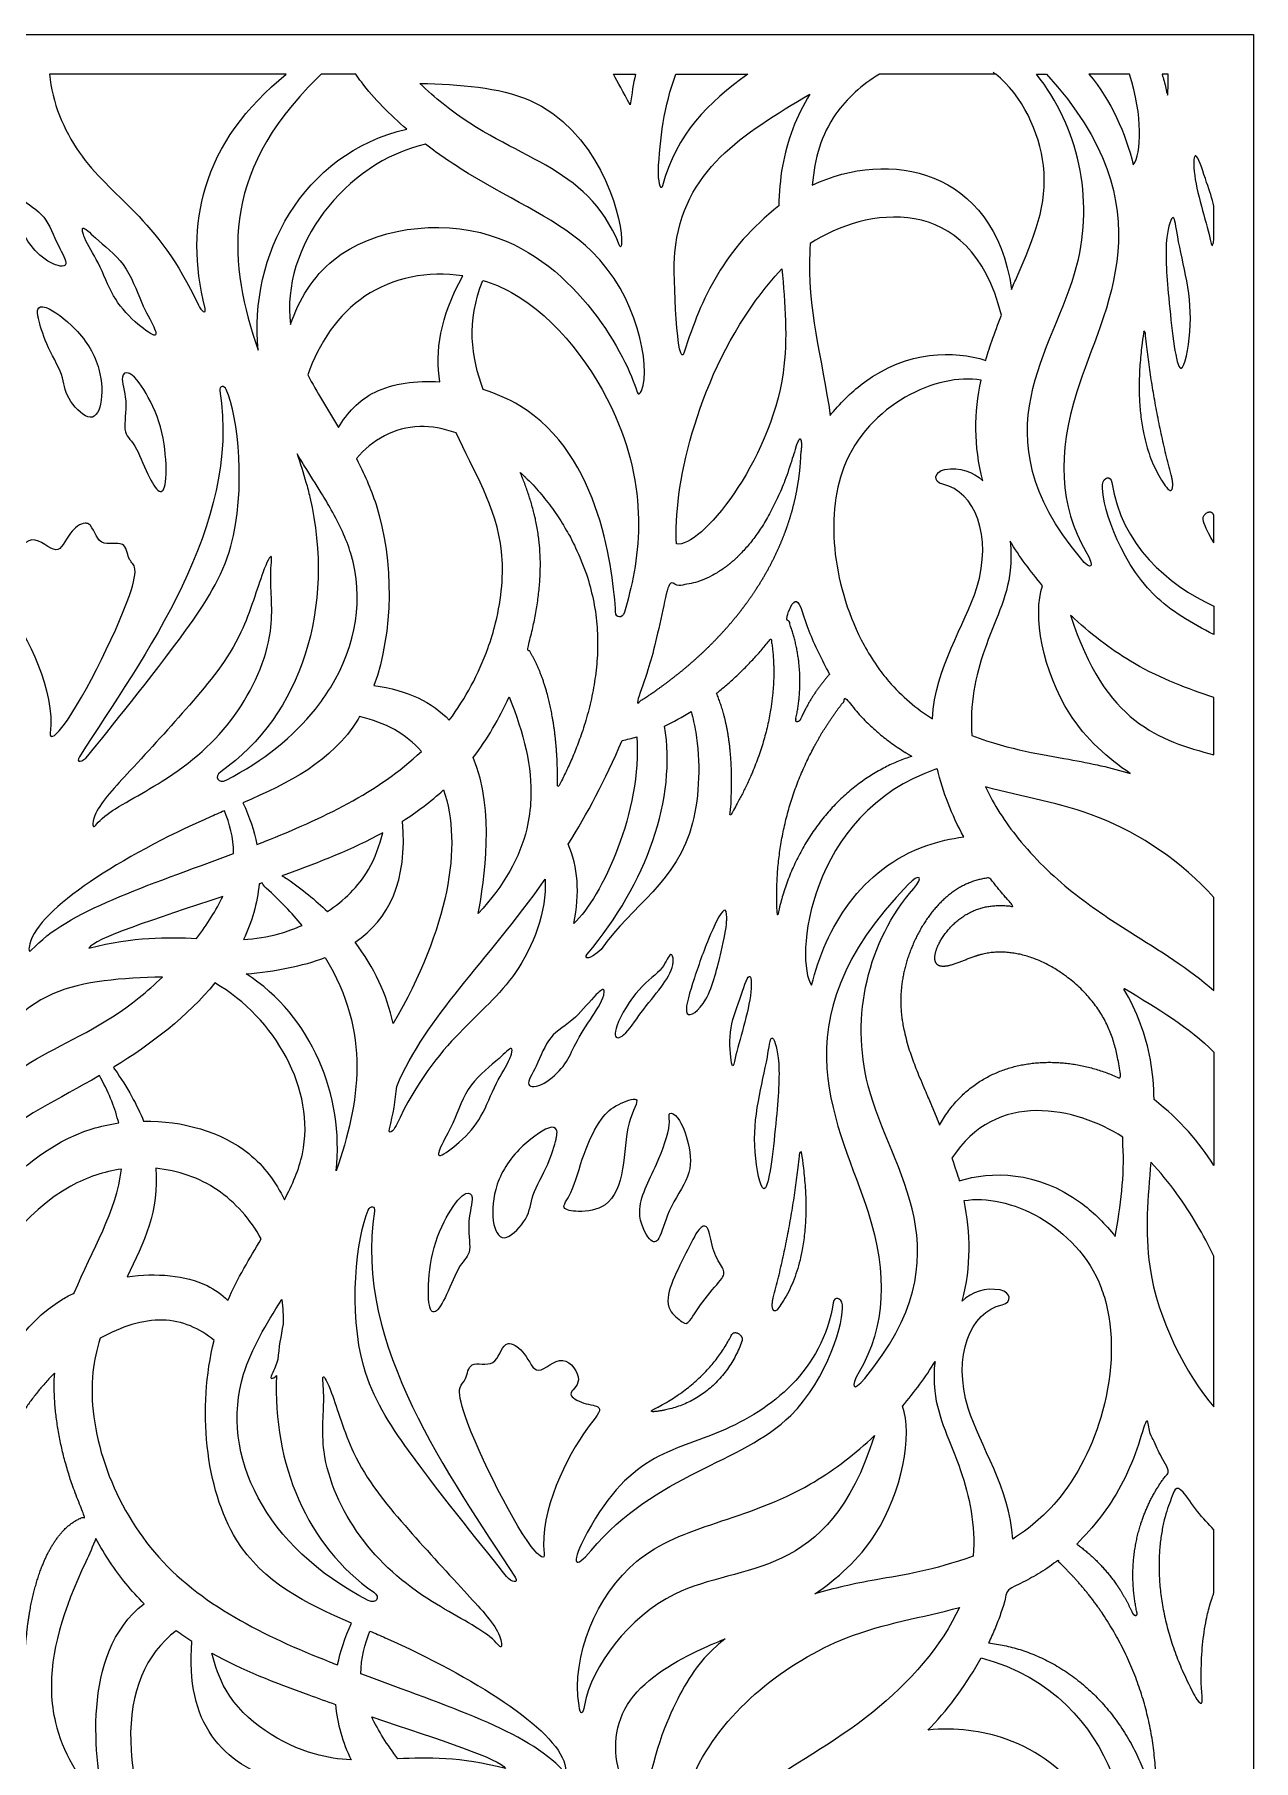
# Model space of a CAD drawing. Header units: millimetres. Extents: x 222 to 483, y -243 to 244.
# Drawn here: x 317.3 to 483.4, y 8.9 to 244.1 of the extents above; entities that cross this region are included whole.
import ezdxf

# ---------------------------------------------------------------- set-up
doc = ezdxf.new("R2010")
doc.units = ezdxf.units.MM

msp = doc.modelspace()

# ---------------------------------------------------------------- linework, layer by layer
msp.add_lwpolyline([(222.38, 244.15), (483.39, 244.15), (483.39, -243.48), (222.38, -243.48)], close=True)
for points, degree, knots in [([(337.75, 238.74), (342.37, 238.74), (346.99, 238.74), (351.61, 238.74), (345.99, 234.19), (342.32, 229.05), (340.59, 223.31), (339.07, 218.27), (339.05, 212.77), (340.53, 206.82), (340.74, 205.94), (340.01, 206.46), (339.62, 207.28), (333.98, 219.36), (324.76, 223.03), (319.67, 234.93), (319.36, 238.74), (323.36, 238.74), (327.35, 238.74), (331.35, 238.74), (333.48, 238.74), (335.62, 238.74), (337.75, 238.74)], 3, [252.323591, 252.323591, 252.323591, 252.323591, 265.075445, 265.075445, 265.075445, 265.566131, 265.566131, 265.566131, 265.99678, 265.99678, 265.99678, 266.99678, 266.99678, 266.99678, 267.504286, 267.744564, 267.744564, 267.744564, 278.779273, 278.779273, 278.779273, 284.670367, 284.670367, 284.670367, 284.670367]), ([(347.78, 201.12), (343.78, 212.77), (342.29, 224.86), (355.8, 238.2), (355.99, 238.38), (356.17, 238.56), (356.36, 238.74), (357.93, 238.74), (359.49, 238.74), (361.06, 238.74), (361.31, 238.38), (361.57, 238.03), (361.83, 237.69), (363.6, 235.37), (365.72, 233.22), (368.02, 231.25), (353.73, 227.98), (346.46, 213.9), (347.78, 201.12)], 3, [27.644911, 27.644911, 27.644911, 27.644911, 27.987722, 27.987722, 27.987722, 27.992335, 27.992335, 27.992335, 32.320977, 32.320977, 32.320977, 32.333665, 32.333665, 32.333665, 32.418309, 32.418309, 32.418309, 32.755157, 32.755157, 32.755157, 32.755157]), ([(399.17, 238.74), (398.17, 238.74), (397.17, 238.74), (396.17, 238.74), (396.75, 237.59), (397.51, 236.39), (398.46, 234.56), (398.68, 236.08), (398.91, 237.46), (399.17, 238.74)], 3, [306.079993, 306.079993, 306.079993, 306.079993, 308.837472, 308.837472, 308.837472, 309.2439, 309.2439, 309.2439, 309.433984, 309.433984, 309.433984, 309.433984]), ([(414.5, 238.74), (411.23, 238.74), (407.96, 238.74), (404.68, 238.74), (403.08, 234.44), (402.51, 229.87), (402.3, 225.53), (402.25, 224.55), (402.62, 222.58), (402.87, 223.52), (404.7, 230.57), (409.16, 234.95), (414.5, 238.74)], 3, [313.911315, 313.911315, 313.911315, 313.911315, 322.944544, 322.944544, 322.944544, 323.019538, 323.019538, 323.019538, 324.019538, 324.019538, 324.019538, 324.167742, 324.167742, 324.167742, 324.167742]), ([(433.51, 238.74), (438.43, 238.74), (443.35, 238.74), (448.27, 238.74), (451.86, 235.88), (457.04, 224.87), (453.46, 216.43), (451.17, 211.15), (450.93, 210.59), (450.68, 210), (450.43, 209.4), (448.04, 226.01), (433.63, 228.54), (423.26, 223.62), (423.63, 227.34), (425.07, 232.71), (430.05, 237.34), (432.44, 238.74), (432.8, 238.74), (433.15, 238.74), (433.51, 238.74)], 3, [340.435872, 340.435872, 340.435872, 340.435872, 354.015265, 354.015265, 354.015265, 354.058263, 354.108559, 354.108559, 354.108559, 354.396228, 354.396228, 354.396228, 354.873873, 354.873873, 354.873873, 354.933469, 354.976681, 354.976681, 354.976681, 355.959016, 355.959016, 355.959016, 355.959016]), ([(455.18, 238.74), (454.73, 238.74), (454.28, 238.74), (453.82, 238.74), (459.55, 231.62), (464.46, 209.1), (445.58, 189.99), (459.8, 172.81), (461.38, 170.9), (461.81, 171.55), (460.56, 173.69), (456.94, 179.85), (456.29, 196.88), (471.97, 220.46), (455.18, 238.74)], 3, [359.129396, 359.129396, 359.129396, 359.129396, 360.379307, 360.379307, 360.379307, 360.806431, 361.36224, 361.36224, 361.36224, 362.36224, 362.36224, 362.36224, 362.779802, 363.347969, 363.347969, 363.347969, 363.347969]), ([(466.5, 238.74), (468.34, 233.05), (468.12, 227.91), (467.02, 226.38), (465.96, 230.7), (464.03, 235.12), (460.98, 238.74), (462.82, 238.74), (464.66, 238.74), (466.5, 238.74)], 3, [50.564993, 50.564993, 50.564993, 50.564993, 51, 51, 51, 51.221522, 51.221522, 51.221522, 56.297006, 56.297006, 56.297006, 56.297006]), ([(369.81, 237.48), (370.84, 236.48), (381.69, 226.84), (392.49, 226.66), (396.97, 215.5), (397.25, 214.8), (397.3, 215.55), (397.28, 216.31), (397.18, 220.02), (392.46, 236.24), (375.24, 237.34), (369.81, 237.48)], 3, [15.520902, 15.520902, 15.520902, 15.520902, 15.567747, 16, 16, 16, 17, 17, 17, 17.323358, 17.469186, 17.469186, 17.469186, 17.469186]), ([(422.94, 236.04), (413.87, 230.56), (405.62, 225.76), (404.54, 214.42), (404.25, 211.35), (404.91, 197.94), (405.84, 200.87), (408.17, 208.26), (411.22, 214.91), (418.72, 220.79), (418.75, 222.61), (419.16, 227.91), (421.13, 233.04), (422.94, 236.04)], 3, [84.081916, 84.081916, 84.081916, 84.081916, 84.312119, 84.312119, 84.312119, 85.312119, 85.312119, 85.312119, 85.713182, 85.713182, 85.713182, 85.746239, 85.81021, 85.81021, 85.81021, 85.81021]), ([(370.57, 229.19), (372.46, 227.75), (380.71, 222.19), (398.17, 214.96), (401.29, 199.09), (400.02, 195.59), (399.88, 195.21), (399.52, 194.99), (399.41, 195.39), (398.06, 200.13), (387.12, 220.92), (358.87, 217.18), (353.35, 208.02), (352.19, 204.63), (350.78, 215.14), (359.61, 226.74), (370.57, 229.19)], 3, [14, 14, 14, 14, 14.066363, 14.27807, 14.588265, 14.588265, 14.588265, 15.588265, 15.588265, 15.588265, 15.965859, 16.19194, 16.309031, 16.309031, 16.309031, 16.535516, 16.535516, 16.535516, 16.535516]), ([(311.3, 225.65), (311.27, 225.51), (311.38, 224.32), (313.39, 221.5), (315.71, 217.62), (316.3, 215.71), (319.48, 212.62), (322.34, 212.33), (320.3, 215.52), (318.88, 219.76), (315.56, 221.3), (312.47, 225.13), (311.36, 226.04), (311.3, 225.65)], 3, [0.2828626, 0.2828626, 0.2828626, 0.2828626, 0.2916965, 0.3289893, 0.3732736, 0.4206187, 0.4595574, 0.4987291, 0.537462, 0.5854462, 0.635, 0.673098, 0.6985782, 0.6985782, 0.6985782, 0.6985782]), ([(477.98, 216.13), (477.95, 215.88), (477.8, 215.1), (477.65, 215.57), (477.19, 217.67), (476.04, 221.38), (475.04, 226.23), (475.48, 228.75), (476.99, 223.93), (477.78, 221.84), (477.98, 220.75), (477.98, 219.21), (477.98, 217.67), (477.98, 216.13)], 3, [0.624721, 0.624721, 0.624721, 0.624721, 0.635401, 0.666667, 0.680221, 0.729145, 0.778751, 0.82409, 0.869553, 0.908356, 0.908356, 0.908356, 5.530285, 5.530285, 5.530285, 5.530285]), ([(425.73, 192.24), (424.64, 199.75), (422.51, 207.12), (422.94, 214.57), (422.95, 214.94), (422.97, 215.3), (422.98, 215.67), (430.48, 220.52), (444.77, 223.05), (449.05, 205.91), (448.09, 203.4), (447.26, 201.05), (446.91, 199.74), (442.65, 201.1), (434.58, 201.11), (427.3, 194.17), (425.91, 192.48), (425.85, 192.4), (425.79, 192.32), (425.73, 192.24)], 3, [94.17138, 94.17138, 94.17138, 94.17138, 94.460664, 94.460664, 94.460664, 94.582676, 94.582676, 94.582676, 95.383256, 95.383256, 95.383256, 96.554459, 96.554459, 96.554459, 96.692252, 96.728721, 96.728721, 96.728721, 96.741681, 96.741681, 96.741681, 96.741681]), ([(473.55, 198.66), (473.48, 198.64), (472.8, 198.96), (471.73, 208.64), (471.21, 216.42), (472.57, 220.39), (472.98, 216.44), (474.53, 210.18), (475.1, 204.13), (474.05, 198.78), (473.55, 198.66)], 3, [0.3333333, 0.3333333, 0.3333333, 0.3333333, 0.3402274, 0.3974017, 0.4481187, 0.4861176, 0.5210702, 0.5669825, 0.6187188, 0.6666667, 0.6666667, 0.6666667, 0.6666667]), ([(323.91, 217.02), (323.96, 216.83), (324.37, 215.72), (326.32, 212.73), (327.78, 208.46), (330.52, 205.25), (334.14, 202.52), (333.74, 204.21), (331.57, 207.86), (330.08, 212.85), (325.61, 216.29), (323.78, 218.22), (323.79, 217.45), (323.91, 217.02)], 3, [0.2651408, 0.2651408, 0.2651408, 0.2651408, 0.2746791, 0.315218, 0.3666441, 0.4148802, 0.4515302, 0.4858042, 0.5264738, 0.5804883, 0.6278918, 0.6625516, 0.6845601, 0.6845601, 0.6845601, 0.6845601]), ([(375.66, 211.25), (372.5, 205.56), (371.89, 200.94), (372.53, 196.83), (369.27, 197.04), (363.16, 196.17), (359.86, 192.56), (358.74, 190.59), (357.24, 193.07), (355.74, 195.42), (354.55, 197.75), (355.98, 202.04), (361.41, 210.05), (370.91, 212), (375.66, 211.25)], 3, [21.0219348, 21.0219348, 21.0219348, 21.0219348, 21.1271921, 21.1271921, 21.1271921, 21.2338071, 21.3344674, 21.3344674, 21.3344674, 21.3861821, 21.3861821, 21.3861821, 21.5191714, 21.6557866, 21.6557866, 21.6557866, 21.6557866]), ([(419.14, 212.23), (417.88, 210.89), (407.74, 198.46), (404.32, 182.15), (404.76, 174.72), (408.03, 174.13), (421.13, 190.21), (419.54, 207.49), (419.14, 212.23)], 3, [89.2015169, 89.2015169, 89.2015169, 89.2015169, 89.2490399, 89.6086713, 89.6086713, 89.6086713, 89.8316864, 89.9165794, 89.9165794, 89.9165794, 89.9165794]), ([(378.39, 210.63), (376.12, 204.95), (376.79, 200.28), (378.45, 195.75), (380.21, 195.2), (394.36, 189.09), (396.19, 170.47), (396.47, 165.45), (396.51, 164.56), (397.41, 164.55), (397.67, 165.41), (399.68, 172.15), (402.12, 186.83), (387.5, 206.98), (379.72, 210.23), (378.39, 210.63)], 3, [19.848311, 19.848311, 19.848311, 19.848311, 19.977214, 19.977214, 19.977214, 20.035886, 20.469105, 20.469105, 20.469105, 21.469105, 21.469105, 21.469105, 21.789621, 21.981675, 22.020283, 22.020283, 22.020283, 22.020283]), ([(317.74, 205.89), (317.76, 205.76), (317.96, 204.84), (318.83, 201.84), (321.45, 197.48), (321.25, 194.98), (324.98, 190.97), (326.65, 193.55), (326.43, 198.88), (323.67, 203.77), (318.68, 207.44), (317.68, 206.88), (317.68, 206.24), (317.74, 205.89)], 3, [0.2737276, 0.2737276, 0.2737276, 0.2737276, 0.281453, 0.3201795, 0.3647422, 0.409809, 0.4476186, 0.4894424, 0.5360876, 0.5896846, 0.632255, 0.6617746, 0.6811432, 0.6811432, 0.6811432, 0.6811432]), ([(330.11, 198), (330.27, 197.94), (331.2, 197.41), (333.55, 193.7), (335.1, 189.09), (335.4, 182.71), (334.41, 181.23), (332.69, 184.06), (330.87, 188.87), (329.19, 189.6), (330.1, 194.17), (328.87, 197.72), (329.66, 198.16), (330.11, 198)], 3, [0.25853, 0.25853, 0.25853, 0.25853, 0.268326, 0.3126895, 0.3693223, 0.4158307, 0.4537451, 0.4910186, 0.5320683, 0.5779531, 0.6198632, 0.6583254, 0.6869583, 0.6869583, 0.6869583, 0.6869583]), ([(430.33, 160.94), (426.23, 168.51), (423.27, 190.27), (440.33, 198.09), (446.27, 197.04), (445.38, 192.68), (445.22, 188.06), (446.53, 183.34), (445.15, 184.59), (443.41, 185.22), (441.33, 184.86), (439.89, 184.6), (439.64, 183.16), (441.07, 182.85), (445.46, 181.89), (449.61, 171.33), (440.03, 157.89), (439.64, 150.9), (437.45, 152.28), (434.78, 154.51), (432.58, 157.38), (432.06, 158.12), (431.44, 159.02), (430.86, 159.96), (430.33, 160.94)], 3, [71.330506, 71.330506, 71.330506, 71.330506, 72.138441, 73.138441, 73.138441, 73.138441, 73.172063, 73.172063, 73.172063, 73.241802, 73.241802, 73.241802, 74.241802, 74.241802, 74.241802, 74.464335, 74.62811, 74.62811, 74.62811, 74.890009, 74.977468, 74.977468, 74.977468, 75.082075, 75.082075, 75.082075, 75.082075]), ([(342.56, 195.6), (342.45, 196.3), (343.15, 196.4), (343.43, 195.76), (345.04, 192.14), (346.8, 176.2), (336.59, 160.54), (327.29, 149.27), (324.58, 145.83), (323.91, 144.98), (322.83, 144.81), (323.42, 145.72), (332.23, 159.44), (345.51, 177.33), (342.56, 195.6)], 3, [0, 0, 0, 0, 1, 1, 1, 1.388445, 1.609126, 2, 2, 2, 3, 3, 3, 4, 4, 4, 4]), ([(374.75, 189.86), (377.07, 184.71), (381.86, 177.44), (380.96, 167.34), (380.13, 163.98), (379.84, 162.82), (379.48, 161.64), (379.07, 160.48), (377.83, 157.04), (376.05, 153.68), (373.82, 150.71), (371.5, 153.1), (368.2, 154.83), (363.55, 155.41), (366.18, 162.74), (366.36, 175.11), (362.18, 184.38), (361.15, 186.35), (363.31, 188.86), (367.64, 191.44), (373.04, 190.45), (374.75, 189.86)], 3, [21.1901984, 21.1901984, 21.1901984, 21.1901984, 21.3359706, 21.4075714, 21.4075714, 21.4075714, 21.4325298, 21.4325298, 21.4325298, 21.5064488, 21.5064488, 21.5064488, 21.7428485, 21.7428485, 21.7428485, 21.8752436, 21.9133635, 21.9133635, 21.9133635, 22.0500529, 22.1118556, 22.1118556, 22.1118556, 22.1118556]), ([(354.29, 183.13), (353.93, 184.42), (353.51, 185.72), (353.07, 187.01), (353.41, 186.45), (353.75, 185.89), (354.1, 185.33), (354.86, 184.11), (355.63, 182.9), (356.36, 181.7), (356.84, 180.92), (357.3, 180.14), (357.74, 179.36), (358.84, 177.4), (362.57, 169.6), (361.19, 160.94), (357.61, 155.13), (357, 154.14), (356.32, 153.17), (355.57, 152.22), (352.6, 148.5), (348.52, 145.16), (343.42, 142.55), (342.35, 142), (341.7, 143), (342.68, 143.68), (353.7, 151.33), (358.5, 166.93), (354.48, 182.45), (354.29, 183.13)], 3, [27.466044, 27.466044, 27.466044, 27.466044, 27.504923, 27.504923, 27.504923, 27.522255, 27.522255, 27.522255, 27.560115, 27.560115, 27.560115, 27.58468, 27.58468, 27.58468, 27.646424, 27.828683, 27.828683, 27.828683, 27.859762, 27.859762, 27.859762, 27.981827, 27.981827, 27.981827, 28.981827, 28.981827, 28.981827, 29.427499, 29.447871, 29.447871, 29.447871, 29.447871]), ([(477.98, 162.38), (477.98, 163.66), (477.98, 164.95), (477.98, 166.24), (471.67, 169.23), (465.39, 174.53), (464.1, 183.09), (463.95, 184.1), (462.97, 183.84), (462.83, 182.84), (462.56, 180.76), (465.82, 169.19), (474.93, 163.94), (477.98, 162.38)], 3, [453.863691, 453.863691, 453.863691, 453.863691, 457.721694, 457.721694, 457.721694, 458.192352, 458.192352, 458.192352, 459.192352, 459.192352, 459.192352, 459.622748, 459.813243, 459.813243, 459.813243, 459.813243]), ([(320.68, 149.26), (320.08, 148.58), (319.35, 148.03), (319.45, 148.94), (320.11, 154.72), (314.99, 164.93), (310.95, 169.02), (314.1, 169.26), (316.73, 170.72), (313.77, 172.24), (316.95, 176.76), (320.56, 172.56), (321.73, 176.14), (323.55, 177.53), (324.19, 177.55), (324.37, 177.56), (325.29, 177.35), (325.88, 173.98), (329.73, 175.44), (330.02, 172.45), (331.33, 171.73), (330.06, 165.77), (323.35, 152.34), (320.68, 149.26)], 3, [0, 0, 0, 0, 1, 1, 1, 1.166623, 1.228778, 1.27106, 1.314325, 1.361693, 1.413404, 1.468723, 1.521532, 1.561619, 1.561619, 1.561619, 1.572967, 1.624069, 1.673258, 1.715199, 1.7572, 1.81926, 2, 2, 2, 2]), ([(445.03, 148.6), (444.67, 152.78), (446.56, 161.42), (450.44, 168.42), (450.38, 173.77), (450.22, 175.12), (451.5, 173.01), (453, 170.97), (454.66, 169.03), (453.24, 165.15), (455.58, 152.49), (463.6, 145.47), (466.6, 143.44), (464.05, 144.21), (458.02, 145.56), (450.47, 146.59), (445.03, 148.6)], 3, [79.207311, 79.207311, 79.207311, 79.207311, 79.316111, 79.440503, 79.483108, 79.483108, 79.483108, 79.498417, 79.498417, 79.498417, 80.498417, 81.10586, 81.10586, 81.10586, 81.750406, 82.516329, 82.516329, 82.516329, 82.516329]), ([(325.3, 136.95), (325.35, 137.25), (325.9, 139.07), (330.97, 144.49), (338.72, 152.96), (345.5, 161.15), (348.26, 170.91), (349.87, 174.04), (349.22, 170.1), (350.32, 162.08), (345.12, 150.52), (336.32, 142.82), (326.44, 137.9), (325.32, 135.76), (325.23, 136.55), (325.3, 136.95)], 3, [0.2512547, 0.2512547, 0.2512547, 0.2512547, 0.2608677, 0.2984071, 0.3498586, 0.4034449, 0.442947, 0.4700935, 0.495683, 0.5352109, 0.5884402, 0.6432003, 0.6829579, 0.7074576, 0.7202357, 0.7202357, 0.7202357, 0.7202357]), ([(477.98, 145.98), (470.69, 147.95), (463.13, 150.27), (458.47, 165.02), (458.64, 164.86), (458.81, 164.7), (458.98, 164.55), (461.59, 162.14), (468.07, 157.29), (474.52, 154.98), (477.98, 153.81), (477.98, 151.2), (477.98, 148.59), (477.98, 145.98)], 3, [58.916925, 58.916925, 58.916925, 58.916925, 59.31961, 59.31961, 59.31961, 59.431925, 59.431925, 59.431925, 59.45344, 59.481792, 59.481792, 59.481792, 67.312863, 67.312863, 67.312863, 67.312863]), ([(384.37, 135.89), (384.69, 137.23), (384.87, 138.59), (384.93, 139.96), (385.1, 144.31), (383.99, 148.86), (381.97, 153.87), (380.61, 150.9), (378.96, 148.09), (377.08, 145.63), (380.07, 138.33), (378.59, 128.93), (377.77, 124.36), (381.33, 128.22), (383.44, 132), (384.37, 135.89)], 3, [0, 0, 0, 0, 1, 1, 1, 1.401877, 1.401877, 1.401877, 1.461487, 1.461487, 1.461487, 2.033974, 2.033974, 2.033974, 2.402499, 2.402499, 2.402499, 2.402499]), ([(347.6, 133.76), (347.24, 135.6), (346.62, 137.5), (345.69, 139.45), (351.91, 142.14), (357.9, 145.05), (361.53, 151.07), (361.6, 151.19), (365.1, 150.42), (367.94, 148.8), (370.02, 146.45), (364.1, 140.83), (355.94, 137.04), (347.97, 133.91), (347.6, 133.76)], 3, [1.0542506, 1.0542506, 1.0542506, 1.0542506, 1.1064987, 1.1064987, 1.1064987, 1.2338618, 1.2364658, 1.2364658, 1.2364658, 1.4527876, 1.4527876, 1.4527876, 1.616992, 1.6251492, 1.6251492, 1.6251492, 1.6251492]), ([(403.16, 149.9), (404.79, 140.12), (400.75, 128.49), (392.62, 118.83), (392.06, 118.16), (392.93, 117.94), (394.5, 119.47), (398.77, 125.62), (407.61, 129.84), (408.08, 146.41), (407.01, 150.99), (406.75, 151.88), (405.57, 151.13), (404.37, 150.47), (403.16, 149.9)], 3, [36.307345, 36.307345, 36.307345, 36.307345, 37, 37, 37, 38, 38, 38, 38.441941, 38.640606, 38.691901, 38.691901, 38.691901, 38.740065, 38.740065, 38.740065, 38.740065]), ([(390.02, 133.79), (391.36, 130.74), (391.62, 127.14), (390.8, 123), (394.57, 126.51), (400.15, 138.45), (399.35, 148.44), (398.69, 148.24), (398.03, 148.07), (397.37, 147.94), (395.07, 142.53), (392.58, 137.89), (390.02, 133.79)], 3, [33.450998, 33.450998, 33.450998, 33.450998, 34, 34, 34, 34.72515, 34.72515, 34.72515, 34.75132, 34.75132, 34.75132, 34.772039, 34.772039, 34.772039, 34.772039]), ([(440.21, 144.07), (440.25, 144.06), (440.28, 144.04), (440.32, 144.03), (441.04, 140.95), (442.28, 137.81), (443.91, 134.8), (442.15, 134.58), (430.66, 131.87), (425.1, 122.36), (423.19, 114.57), (420.83, 117.86), (422.55, 137.99), (440.21, 144.07)], 3, [75.462655, 75.462655, 75.462655, 75.462655, 75.463266, 75.463266, 75.463266, 75.529935, 75.529935, 75.529935, 75.599443, 75.998565, 75.998565, 75.998565, 76.93683, 76.93683, 76.93683, 76.93683]), ([(367.46, 136.96), (368.12, 128.71), (365.6, 123.58), (360.97, 120.45), (363.59, 117.02), (365.31, 113.32), (366.16, 109.35), (373.74, 122.4), (375.65, 133.61), (373.03, 141.21), (371.29, 139.61), (369.43, 138.21), (367.46, 136.96)], 3, [17.74801, 17.74801, 17.74801, 17.74801, 17.962, 17.962, 17.962, 18.292855, 18.292855, 18.292855, 18.806278, 18.806278, 18.806278, 18.85397, 18.85397, 18.85397, 18.85397]), ([(477.98, 113.87), (474.63, 116.85), (470.61, 119.27), (466.54, 121.86), (463.9, 123.54), (458.37, 127.17), (453.47, 131.95), (451.34, 134.59), (449.52, 136.84), (447.99, 139.21), (446.89, 141.61), (451.96, 140.2), (462.85, 138.69), (473.7, 131.35), (477.98, 126.54), (477.98, 122.32), (477.98, 118.09), (477.98, 113.87)], 3, [77.896401, 77.896401, 77.896401, 77.896401, 78.000785, 78.000785, 78.000785, 78.068676, 78.141435, 78.141435, 78.141435, 78.203492, 78.203492, 78.203492, 78.29272, 78.391903, 78.391903, 78.391903, 91.065915, 91.065915, 91.065915, 91.065915]), ([(344.43, 132.54), (332.56, 128.07), (321.72, 124.71), (316.91, 119.39), (316.46, 118.89), (316.49, 119.56), (316.65, 120.21), (317.88, 125.08), (329.94, 132.63), (342.49, 138.07), (343.19, 138.37), (343.85, 136.62), (344.45, 134.71), (344.43, 132.54)], 3, [21.739936, 21.739936, 21.739936, 21.739936, 22, 22, 22, 23, 23, 23, 23.240278, 23.254406, 23.254406, 23.254406, 23.362764, 23.362764, 23.362764, 23.362764]), ([(364.74, 135.36), (364.31, 133.7), (362.86, 129.38), (359.45, 126.12), (357.21, 124.63), (355.59, 126.17), (353.77, 127.65), (351.74, 129.07), (351.5, 129.24), (351.26, 129.38), (351.01, 129.49), (351.19, 129.55), (355.96, 131.27), (360.61, 133.09), (364.74, 135.36)], 3, [18.199431, 18.199431, 18.199431, 18.199431, 18.2911417, 18.423048, 18.423048, 18.423048, 18.5826057, 18.5826057, 18.5826057, 18.6871624, 18.6871624, 18.6871624, 18.6907703, 18.7869494, 18.7869494, 18.7869494, 18.7869494]), ([(436.35, 128.32), (437.86, 129.86), (438.51, 129.4), (437.09, 127.77), (430.85, 120.59), (425.43, 97.62), (444.64, 78.18), (430.42, 61), (428.83, 59.09), (428.4, 59.74), (429.66, 61.88), (433.27, 68.04), (433.93, 85.32), (417.79, 109.33), (436.35, 128.32)], 3, [0, 0, 0, 0, 1, 1, 1, 1.444191, 2, 2, 2, 3, 3, 3, 3.417562, 4, 4, 4, 4]), ([(347.89, 128.39), (348.03, 128.43), (348.16, 128.48), (348.3, 128.53), (348.42, 128.31), (348.61, 128.08), (348.88, 127.83), (350.75, 126.11), (352.37, 124.41), (353.76, 122.73), (352.74, 122.28), (349.94, 121.27), (347.38, 120.91), (345.77, 120.83), (346.92, 123.22), (347.67, 125.74), (347.89, 128.39)], 3, [28.1333841, 28.1333841, 28.1333841, 28.1333841, 28.1362185, 28.1362185, 28.1362185, 28.2696026, 28.2696026, 28.2696026, 28.3134543, 28.3134543, 28.3134543, 28.3698729, 28.4689935, 28.4689935, 28.4689935, 28.548497, 28.548497, 28.548497, 28.548497]), ([(366.65, 100.79), (366.49, 98.91), (366.16, 96.98), (365.67, 95), (365.46, 94.13), (366.19, 94.65), (366.57, 95.47), (372.22, 107.55), (381.98, 111.44), (387.11, 124.57), (386.87, 129.03), (378.82, 117.53), (370.7, 110.38), (366.65, 100.79)], 3, [29.856894, 29.856894, 29.856894, 29.856894, 30, 30, 30, 31, 31, 31, 31.507506, 31.792282, 31.792282, 31.792282, 31.856805, 31.856805, 31.856805, 31.856805]), ([(440.62, 95.51), (440.31, 96.3), (439.99, 97.09), (439.67, 97.87), (439.35, 98.62), (439.04, 99.34), (437.67, 102.5), (436.41, 105.45), (435.47, 108.33), (434.65, 114.46), (437.12, 121.55), (439.14, 124.93), (442.21, 127.88), (445.92, 128.97), (446.43, 129.08), (446.95, 129.17), (447.47, 129.22), (448.09, 128.39), (448.73, 127.58), (449.39, 126.8), (450.07, 126.04), (450.77, 125.3), (445.33, 126.1), (439.58, 124.82), (436.59, 112.31), (440.95, 117.36), (446.27, 118.76), (449.8, 119.68), (453.54, 118.94), (457.09, 117), (461.86, 112.78), (464.13, 108.03), (464.71, 106.12), (465.07, 104.07), (465.29, 101.84), (460.23, 104.24), (454.37, 105.16), (448.58, 104.25), (443.71, 101.15), (440.62, 95.51)], 5, [52.191292, 52.191292, 52.191292, 52.191292, 52.191292, 52.191292, 52.801992, 52.801992, 52.801992, 52.801992, 52.801992, 52.852288, 52.852288, 52.852288, 52.906303, 52.906303, 52.906303, 52.914656, 52.914656, 52.914656, 52.914656, 52.914656, 52.947995, 52.947995, 52.947995, 52.947995, 52.947995, 53.947995, 53.947995, 53.947995, 53.947995, 53.947995, 54.046173, 54.046173, 54.046173, 54.105768, 54.105768, 54.105768, 54.105768, 54.105768, 54.494018, 54.494018, 54.494018, 54.494018, 54.494018, 54.494018]), ([(339.39, 120.97), (335.39, 121.15), (330.86, 121.23), (324.72, 119.64), (325.42, 120.95), (333.53, 123.52), (342.94, 126.69), (342.07, 124.82), (340.84, 122.87), (339.39, 120.97)], 3, [18.7713678, 18.7713678, 18.7713678, 18.7713678, 19, 19, 19, 19.2017226, 19.2017226, 19.2017226, 19.2802811, 19.2802811, 19.2802811, 19.2802811]), ([(411.62, 123.82), (411.62, 123.66), (411.58, 122.41), (411.01, 119.69), (409.1, 111.77), (405.35, 109.48), (406.96, 114.92), (408.9, 120.6), (411.35, 125.71), (411.61, 124.49), (411.62, 123.82)], 3, [0.3333333, 0.3333333, 0.3333333, 0.3333333, 0.3408512, 0.3885342, 0.4391031, 0.4883575, 0.5368566, 0.5893378, 0.6356155, 0.6666667, 0.6666667, 0.6666667, 0.6666667]), ([(346.12, 116.13), (355.1, 110.41), (359.46, 99.45), (358.42, 89.31), (361.6, 98.58), (363.19, 108.13), (356.9, 118.36), (353.8, 117.17), (350.14, 116.49), (346.12, 116.13)], 3, [23.6199787, 23.6199787, 23.6199787, 23.6199787, 23.8872643, 23.8872643, 23.8872643, 24.1600444, 24.1600444, 24.1600444, 24.2776892, 24.2776892, 24.2776892, 24.2776892]), ([(404.32, 117.88), (404.32, 117.72), (404.21, 116.61), (402.57, 114), (400.13, 111.3), (397.73, 107.48), (396.22, 107.21), (396.76, 109.89), (399.81, 114.79), (402.9, 116.43), (403.98, 119.35), (404.33, 118.42), (404.32, 117.88)], 3, [0.308709, 0.308709, 0.308709, 0.308709, 0.3169776, 0.3597825, 0.4114303, 0.4553173, 0.4874724, 0.5031362, 0.5519852, 0.602914, 0.6396361, 0.6664853, 0.6664853, 0.6664853, 0.6664853]), ([(334.72, 115.7), (333.69, 114.7), (322.84, 105.06), (312.04, 104.88), (307.56, 93.72), (307.28, 93.02), (307.24, 93.78), (307.26, 94.53), (307.35, 98.24), (312.08, 114.46), (329.3, 115.56), (334.72, 115.7)], 3, [15.520902, 15.520902, 15.520902, 15.520902, 15.567747, 16, 16, 16, 17, 17, 17, 17.323358, 17.469186, 17.469186, 17.469186, 17.469186]), ([(412.66, 104.21), (412.72, 104.46), (413.02, 105.86), (414.17, 109.57), (415.18, 114.42), (414.74, 116.93), (413.05, 111.54), (411.75, 108.29), (412.33, 103), (412.53, 103.64), (412.66, 104.21)], 3, [0.3333333, 0.3333333, 0.3333333, 0.3333333, 0.3468881, 0.3958112, 0.4454176, 0.4907563, 0.5362196, 0.5904539, 0.6354008, 0.6666667, 0.6666667, 0.6666667, 0.6666667]), ([(341.89, 114.89), (350.1, 110.11), (357.01, 97.95), (352.45, 87.42), (351.34, 85.33), (350.19, 87.75), (345.8, 93.79), (337.44, 96.13), (332.17, 96.07), (331.27, 98.25), (329.99, 100.6), (328.21, 103.15), (328.16, 103.23), (328.1, 103.31), (328.04, 103.38), (328.07, 103.4), (333.12, 106.48), (338.16, 110.36), (341.89, 114.89)], 3, [22.1729077, 22.1729077, 22.1729077, 22.1729077, 22.3628504, 22.409034, 22.409034, 22.409034, 22.496885, 22.6519472, 22.6519472, 22.6519472, 22.6954927, 22.6954927, 22.6954927, 22.7439898, 22.7439898, 22.7439898, 22.7450952, 22.9140587, 22.9140587, 22.9140587, 22.9140587]), ([(394.9, 113.84), (394.93, 113.7), (394.81, 112.51), (392.81, 109.69), (390.49, 105.81), (389.9, 103.9), (386.72, 100.81), (383.86, 100.52), (385.9, 103.71), (387.32, 107.95), (390.63, 109.48), (393.73, 113.32), (394.84, 114.23), (394.9, 113.84)], 3, [0.2828626, 0.2828626, 0.2828626, 0.2828626, 0.2916965, 0.3289893, 0.3732736, 0.4206187, 0.4595574, 0.4987291, 0.537462, 0.5854462, 0.635, 0.673098, 0.6985782, 0.6985782, 0.6985782, 0.6985782]), ([(465.73, 114.06), (467.48, 111.1), (469.4, 106.05), (469.81, 100.83), (469.84, 99.01), (473.44, 96.18), (476.02, 93.18), (477.98, 90), (477.98, 95.16), (477.98, 100.31), (477.98, 105.47), (474.68, 108.81), (470.35, 111.4), (465.81, 114.14), (465.78, 114.11), (465.76, 114.08), (465.73, 114.06)], 3, [99.871518, 99.871518, 99.871518, 99.871518, 99.934033, 99.967091, 99.967091, 99.967091, 100.159999, 100.159999, 100.159999, 115.639547, 115.639547, 115.639547, 115.755003, 115.755003, 115.755003, 115.757159, 115.757159, 115.757159, 115.757159]), ([(382.29, 105.21), (382.23, 105.02), (381.83, 103.91), (379.87, 100.92), (378.42, 96.65), (375.68, 93.44), (372.06, 90.71), (372.45, 92.4), (374.63, 96.05), (376.12, 101.04), (380.59, 104.48), (382.42, 106.41), (382.41, 105.64), (382.29, 105.21)], 3, [0.2651408, 0.2651408, 0.2651408, 0.2651408, 0.2746791, 0.315218, 0.3666441, 0.4148802, 0.4515302, 0.4858042, 0.5264738, 0.5804883, 0.6278918, 0.6625516, 0.6845601, 0.6845601, 0.6845601, 0.6845601]), ([(416.67, 86.85), (416.74, 86.83), (417.41, 87.15), (418.48, 96.83), (419.01, 104.61), (417.64, 108.58), (417.24, 104.63), (415.69, 98.37), (415.12, 92.31), (416.16, 86.96), (416.67, 86.85)], 3, [0.3333333, 0.3333333, 0.3333333, 0.3333333, 0.3402274, 0.3974017, 0.4481187, 0.4861176, 0.5210702, 0.5669825, 0.6187188, 0.6666667, 0.6666667, 0.6666667, 0.6666667]), ([(326.16, 102.26), (326.2, 102.16), (326.25, 102.04), (326.32, 101.93), (327.53, 99.75), (328.31, 97.72), (328.77, 95.81), (327.52, 95.63), (313.99, 92.64), (306.47, 78.35), (305.12, 73.61), (305.01, 73.21), (304.66, 73.43), (304.52, 73.82), (303.24, 77.31), (306.23, 92.51), (320.56, 99.03), (326.16, 102.26)], 3, [20, 20, 20, 20, 20.064119, 20.064119, 20.064119, 20.110425, 20.110425, 20.110425, 20.1478, 20.525394, 20.525394, 20.525394, 21.525394, 21.525394, 21.525394, 21.835589, 22.025012, 22.025012, 22.025012, 22.025012]), ([(399.26, 99), (399.26, 99.01), (398.93, 99.22), (396.4, 98.26), (394.45, 96.64), (392.09, 91.96), (390.6, 86), (388.75, 84.12), (391.48, 83.58), (395.83, 84.22), (397.7, 88.99), (397.85, 96.07), (399.64, 98.73), (399.26, 99)], 3, [0.2995752, 0.2995752, 0.2995752, 0.2995752, 0.30019, 0.3346555, 0.3756971, 0.4243525, 0.4692014, 0.5058929, 0.5384124, 0.5790557, 0.6314374, 0.6797624, 0.7222751, 0.7222751, 0.7222751, 0.7222751]), ([(464.56, 80.34), (464.48, 80.45), (464.39, 80.56), (464.3, 80.66), (462.92, 82.36), (455.64, 89.29), (447.57, 89.29), (443.31, 87.93), (443.1, 88.67), (442.75, 89.75), (442.31, 91), (448.25, 100.39), (459.29, 97.95), (465.57, 93.89), (465.58, 93.53), (465.6, 93.16), (465.61, 92.79), (465.85, 88.63), (465.29, 84.49), (464.56, 80.34)], 3, [74.312704, 74.312704, 74.312704, 74.312704, 74.330711, 74.330711, 74.330711, 74.36718, 74.504974, 74.504974, 74.504974, 75.169092, 75.169092, 75.169092, 75.839605, 75.839605, 75.839605, 75.961617, 75.961617, 75.961617, 76.123296, 76.123296, 76.123296, 76.123296]), ([(403.78, 96.5), (403.8, 96.26), (403.87, 94.88), (402.07, 89.71), (398.78, 84.01), (401.16, 79.48), (402.43, 79.43), (403.63, 84.3), (406.89, 88.61), (406.72, 92.39), (405.17, 96.79), (403.7, 97.36), (403.76, 96.83), (403.78, 96.5)], 3, [0.2517194, 0.2517194, 0.2517194, 0.2517194, 0.2646242, 0.3111408, 0.3660399, 0.4080946, 0.4438112, 0.4838274, 0.533476, 0.5837719, 0.6216491, 0.6498336, 0.6681365, 0.6681365, 0.6681365, 0.6681365]), ([(388.46, 94.08), (388.43, 93.95), (388.24, 93.03), (387.37, 90.03), (384.74, 85.67), (384.95, 83.17), (381.22, 79.16), (379.55, 81.74), (379.76, 87.07), (382.52, 91.96), (387.52, 95.63), (388.52, 95.06), (388.51, 94.43), (388.46, 94.08)], 3, [0.2737276, 0.2737276, 0.2737276, 0.2737276, 0.281453, 0.3201795, 0.3647422, 0.409809, 0.4476186, 0.4894424, 0.5360876, 0.5896846, 0.632255, 0.6617746, 0.6811432, 0.6811432, 0.6811432, 0.6811432]), ([(329.14, 89.52), (328.47, 83.68), (325.16, 78.58), (322.71, 72.65), (322.16, 72.38), (310.03, 65.84), (308.34, 48.7), (308.07, 43.67), (308.02, 42.78), (307.12, 42.77), (306.87, 43.63), (304.85, 50.38), (302.42, 65.05), (317.8, 86.26), (326.79, 89.18), (329.14, 89.52)], 3, [19.74293, 19.74293, 19.74293, 19.74293, 19.900052, 19.900052, 19.900052, 19.919824, 20.353043, 20.353043, 20.353043, 21.353043, 21.353043, 21.353043, 21.673559, 21.865613, 21.933105, 21.933105, 21.933105, 21.933105]), ([(333.82, 89.63), (336.85, 89.34), (342.67, 87.34), (346.71, 82.67), (348.2, 80), (346.61, 77.39), (344.97, 74.65), (343.65, 71.63), (342.84, 72.42), (339.4, 74.93), (333.9, 75.42), (329.91, 74.83), (332.19, 79.42), (334.33, 83.98), (333.82, 89.63)], 3, [10.6250762, 10.6250762, 10.6250762, 10.6250762, 10.7140792, 10.8038819, 10.8038819, 10.8038819, 10.8592179, 10.8592179, 10.8592179, 10.9078601, 11.0371403, 11.0371403, 11.0371403, 11.1681862, 11.1681862, 11.1681862, 11.1681862]), ([(477.98, 77.65), (477.98, 70.8), (477.98, 63.96), (477.98, 57.11), (474.31, 61.5), (467.87, 73.3), (469.01, 85.71), (469.41, 90.46), (470.67, 89.12), (473.99, 85.05), (476.59, 80.57), (477.98, 77.65)], 3, [542.451272, 542.451272, 542.451272, 542.451272, 562.986526, 562.986526, 562.986526, 563.1229, 563.207793, 563.207793, 563.207793, 563.255316, 563.340945, 563.340945, 563.340945, 563.340945]), ([(376.09, 86.19), (375.93, 86.13), (375, 85.6), (372.65, 81.89), (371.1, 77.28), (370.8, 70.9), (371.78, 69.42), (373.51, 72.25), (375.32, 77.06), (377.01, 77.79), (376.1, 82.36), (377.33, 85.9), (376.54, 86.35), (376.09, 86.19)], 3, [0.25853, 0.25853, 0.25853, 0.25853, 0.268326, 0.3126895, 0.3693223, 0.4158307, 0.4537451, 0.4910186, 0.5320683, 0.5779531, 0.6198632, 0.6583254, 0.6869583, 0.6869583, 0.6869583, 0.6869583]), ([(463.07, 72.08), (462.94, 72.51), (459.78, 81.74), (449.88, 86.28), (443.95, 85.23), (444.83, 80.87), (445, 76.25), (443.68, 71.53), (445.07, 72.78), (446.81, 73.41), (448.88, 73.05), (450.32, 72.79), (450.58, 71.35), (449.15, 71.04), (444.76, 70.08), (440.6, 59.52), (450.18, 46.08), (450.58, 39.08), (452.76, 40.47), (458.12, 44.96), (461.59, 51.96), (462.84, 56.54), (464.28, 61.88), (464.47, 67.48), (463.07, 72.08)], 3, [72.089616, 72.089616, 72.089616, 72.089616, 72.138441, 73.138441, 73.138441, 73.138441, 73.172063, 73.172063, 73.172063, 73.241802, 73.241802, 73.241802, 74.241802, 74.241802, 74.241802, 74.464335, 74.62811, 74.62811, 74.62811, 74.890009, 75.329438, 75.329438, 75.329438, 75.841184, 75.841184, 75.841184, 75.841184]), ([(363.63, 83.79), (363.75, 84.49), (363.05, 84.59), (362.77, 83.94), (361.16, 80.33), (359.4, 64.39), (369.61, 48.73), (378.91, 37.46), (381.62, 34.02), (382.29, 33.17), (383.37, 32.99), (382.78, 33.91), (373.97, 47.63), (360.69, 65.52), (363.63, 83.79)], 3, [0, 0, 0, 0, 1, 1, 1, 1.388445, 1.609126, 2, 2, 2, 3, 3, 3, 4, 4, 4, 4]), ([(408.86, 81.64), (408.94, 81.56), (409.33, 80.98), (409.67, 78.05), (411.31, 75.88), (411.35, 74.82), (408.65, 72.1), (406.37, 68.34), (405.87, 68.41), (403.2, 70.47), (403.9, 73.84), (405.94, 77.79), (407.74, 81.54), (408.59, 81.9), (408.86, 81.64)], 3, [0.2826634, 0.2826634, 0.2826634, 0.2826634, 0.2919223, 0.3284203, 0.3660249, 0.4043602, 0.4460949, 0.4857709, 0.5219392, 0.5562048, 0.6041706, 0.6554563, 0.6983078, 0.728411, 0.728411, 0.728411, 0.728411]), ([(350.98, 71.74), (348.87, 68.36), (340.45, 54.55), (348.77, 37.92), (362.78, 30.74), (363.84, 30.19), (364.5, 31.19), (363.52, 31.87), (354.46, 38.15), (349.75, 49.35), (350.28, 61.38), (349.71, 60.91), (349.26, 60.77), (349.64, 61.54), (349.96, 62.19), (350.22, 62.87), (350.44, 63.57), (350.6, 65.17), (350.84, 66.78), (351.19, 68.4), (351.21, 69.5), (351.14, 70.62), (350.98, 71.74)], 3, [25.558953, 25.558953, 25.558953, 25.558953, 25.664597, 26, 26, 26, 27, 27, 27, 27.366288, 27.366288, 27.366288, 28.111218, 28.111218, 28.111218, 28.13527, 28.13527, 28.13527, 28.183692, 28.183692, 28.183692, 28.217664, 28.217664, 28.217664, 28.217664]), ([(426.11, 71.28), (426.26, 72.29), (427.25, 72.03), (427.38, 71.03), (427.66, 68.95), (422.41, 50.32), (401.99, 48.07), (393.13, 37.54), (390.85, 34.83), (390.48, 35.76), (392.07, 38.93), (397.96, 50.68), (410.64, 51.34), (424.73, 62.11), (426.11, 71.28)], 3, [0, 0, 0, 0, 1, 1, 1, 1.430396, 2, 2, 2, 3, 3, 3, 3.495891, 4, 4, 4, 4]), ([(341.77, 66.17), (339.47, 57.03), (341.47, 36.55), (354.29, 30.33), (360.51, 27.63), (359.58, 25.69), (358.96, 23.79), (358.6, 21.95), (358.23, 22.09), (349.12, 25.68), (331.02, 34.26), (323.76, 56.14), (325.78, 65), (326.24, 66.47), (329.11, 68.08), (335.07, 69.94), (339.83, 67.81), (341.77, 66.17)], 3, [21.7691944, 21.7691944, 21.7691944, 21.7691944, 21.919889, 22.0472522, 22.0472522, 22.0472522, 22.0995002, 22.0995002, 22.0995002, 22.1076574, 22.2964493, 22.480476, 22.5186226, 22.5186226, 22.5186226, 22.6231417, 22.7283931, 22.7283931, 22.7283931, 22.7283931]), ([(385.52, 37.45), (386.12, 36.76), (386.85, 36.22), (386.74, 37.12), (386.09, 42.91), (391.2, 53.12), (395.25, 57.21), (392.1, 57.45), (389.47, 58.91), (392.43, 60.43), (389.25, 64.95), (385.64, 60.75), (384.46, 64.33), (382.65, 65.72), (382.01, 65.74), (381.83, 65.75), (380.91, 65.54), (380.32, 62.17), (376.47, 63.63), (376.18, 60.63), (374.87, 59.92), (376.13, 53.96), (382.85, 40.53), (385.52, 37.45)], 3, [0, 0, 0, 0, 1, 1, 1, 1.166623, 1.228778, 1.27106, 1.314325, 1.361693, 1.413404, 1.468723, 1.521532, 1.561619, 1.561619, 1.561619, 1.572967, 1.624069, 1.673258, 1.715199, 1.7572, 1.81926, 2, 2, 2, 2]), ([(380.9, 25.14), (380.84, 25.44), (380.3, 27.26), (375.23, 32.68), (367.48, 41.15), (360.7, 49.34), (357.94, 59.1), (356.32, 62.23), (356.97, 58.29), (355.88, 50.27), (361.07, 38.7), (369.88, 31.01), (379.76, 26.09), (380.88, 23.95), (380.97, 24.74), (380.9, 25.14)], 3, [0.2512547, 0.2512547, 0.2512547, 0.2512547, 0.2608677, 0.2984071, 0.3498586, 0.4034449, 0.442947, 0.4700935, 0.495683, 0.5352109, 0.5884402, 0.6432003, 0.6829579, 0.7074576, 0.7202357, 0.7202357, 0.7202357, 0.7202357]), ([(423.62, 31.63), (426.16, 32.4), (432.19, 33.75), (439.75, 34.78), (445.19, 36.79), (445.55, 40.97), (443.66, 49.61), (439.78, 56.61), (439.83, 61.96), (440, 63.3), (438.72, 61.2), (437.21, 59.16), (435.56, 57.22), (436.97, 53.34), (434.63, 40.68), (426.62, 33.66), (423.62, 31.63)], 3, [69.231995, 69.231995, 69.231995, 69.231995, 69.876541, 70.642464, 70.642464, 70.642464, 70.751265, 70.875657, 70.918261, 70.918261, 70.918261, 70.93357, 70.93357, 70.93357, 71.93357, 72.541014, 72.541014, 72.541014, 72.541014]), ([(431.75, 53.21), (431.58, 53.05), (431.41, 52.89), (431.24, 52.73), (428.63, 50.33), (417.01, 41.63), (397.56, 40.76), (390.42, 23.1), (391.49, 16.42), (391.71, 15.05), (391.97, 15.12), (392.23, 16.49), (393.25, 21.81), (405.51, 38.15), (425.39, 33.09), (431.75, 53.21)], 3, [57.127909, 57.127909, 57.127909, 57.127909, 57.240223, 57.240223, 57.240223, 57.261738, 57.329644, 57.39127, 57.39127, 57.39127, 58.39127, 58.39127, 58.39127, 58.770252, 59.31961, 59.31961, 59.31961, 59.31961]), ([(320.16, 14.11), (319.84, 15.45), (319.66, 16.81), (319.61, 18.18), (319.39, 23.64), (321.19, 29.43), (324.28, 36.02), (324.74, 37), (325.28, 38.16), (325.65, 39.2), (326.86, 36.98), (328.95, 33.8), (331.37, 31.15), (332.24, 30.29), (323.39, 23.47), (325.66, 8.7), (326.76, 2.58), (323.2, 6.44), (321.1, 10.22), (320.16, 14.11)], 3, [0, 0, 0, 0, 1, 1, 1, 1.504694, 1.504694, 1.504694, 1.863922, 1.863922, 1.863922, 1.910503, 1.934924, 1.934924, 1.934924, 2.70129, 2.70129, 2.70129, 3.069815, 3.069815, 3.069815, 3.069815]), ([(443.32, 29.8), (438.26, 28.39), (424.84, 26.52), (406.24, 11.63), (404.22, -2.78), (403.96, -8.06), (403.91, -9.04), (404.28, -11.01), (404.53, -10.07), (408.03, 3.34), (427.24, 8.91), (440.95, 24.58), (443.32, 29.8)], 3, [76.463266, 76.463266, 76.463266, 76.463266, 76.552494, 76.69528, 76.786498, 76.786498, 76.786498, 77.786498, 77.786498, 77.786498, 78.068676, 78.203492, 78.203492, 78.203492, 78.203492]), ([(336.6, 26.6), (337.3, 26.1), (338.01, 25.61), (338.74, 25.15), (337.84, 13.92), (342.84, 8.48), (350.99, 5.97), (344.06, 0.67), (339.86, -5.46), (338.38, -12.43), (327.83, 5.74), (328.25, 20.33), (336.6, 26.6)], 3, [17.962, 17.962, 17.962, 17.962, 17.979596, 17.979596, 17.979596, 18.270693, 18.270693, 18.270693, 18.851398, 18.851398, 18.851398, 19.565897, 19.565897, 19.565897, 19.565897]), ([(363.01, 26.56), (362.35, 24.81), (361.75, 22.9), (361.77, 20.73), (373.64, 16.26), (384.47, 12.9), (389.29, 7.58), (389.74, 7.08), (389.71, 7.75), (389.55, 8.4), (388.32, 13.27), (376.26, 20.82), (363.7, 26.26), (363.01, 26.56)], 3, [15.169596, 15.169596, 15.169596, 15.169596, 15.277954, 15.277954, 15.277954, 15.538019, 15.538019, 15.538019, 16.538019, 16.538019, 16.538019, 16.778297, 16.792424, 16.792424, 16.792424, 16.792424]), ([(358.31, 16.58), (357.09, 17), (351.24, 19.06), (345.59, 21.28), (341.46, 23.55), (341.88, 21.88), (344.13, 15.22), (353.01, 9.9), (358.81, 9.1), (360.43, 9.02), (359.28, 11.41), (358.53, 13.93), (358.31, 16.58)], 3, [19.2364571, 19.2364571, 19.2364571, 19.2364571, 19.2617515, 19.3579306, 19.3579306, 19.3579306, 19.4496413, 19.7032486, 19.8023693, 19.8023693, 19.8023693, 19.8818728, 19.8818728, 19.8818728, 19.8818728]), ([(411.4, 25.5), (410.13, 24.99), (405.73, 23.18), (396.03, 17.3), (396.2, 7.16), (398.82, 3.48), (400.12, 0.97), (401.26, 8.95), (404.74, 17.77), (408.03, 22.71), (410.98, 25.18), (411.4, 25.5)], 3, [62.928225, 62.928225, 62.928225, 62.928225, 63.31961, 64.31961, 65.31961, 65.876541, 65.876541, 65.876541, 66.876541, 67.876541, 68.032448, 68.032448, 68.032448, 68.032448]), ([(439.06, 13.08), (442.73, 13.47), (457.03, 11.55), (463.45, 0.58), (465.36, -7.21), (467.81, -3.79), (465.87, 17.75), (446.27, 22.92), (444.42, 19.51), (442.08, 16.27), (439.45, 13.49), (439.32, 13.35), (439.19, 13.22), (439.06, 13.08)], 3, [51, 51, 51, 51, 51.141693, 51.540815, 51.540815, 51.540815, 52.514407, 52.514407, 52.514407, 52.590008, 52.590008, 52.590008, 52.620151, 52.620151, 52.620151, 52.620151]), ([(363.25, 14.88), (364.13, 13.01), (365.36, 11.06), (366.81, 9.16), (370.8, 9.34), (375.34, 9.42), (381.48, 7.83), (380.78, 9.14), (372.67, 11.71), (363.25, 14.88)], 3, [15.366348, 15.366348, 15.366348, 15.366348, 15.4449064, 15.4449064, 15.4449064, 15.6735386, 15.6735386, 15.6735386, 15.8752613, 15.8752613, 15.8752613, 15.8752613])]:
    msp.add_open_spline(points, degree=degree, knots=knots)
msp.add_open_spline([(447.93, 239), (448.04, 238.91), (448.15, 238.83), (448.27, 238.74)], degree=3)
for points, weights, degree, knots in [([(471.79, 238.74), (471.79, 237.25), (471.69, 235.77), (471.38, 237.28), (470.93, 238.74), (471.36, 238.74), (471.79, 238.74)], [0.985368867462, 0.992053749842, 1, 0.982217030141, 0.967329953545, 0.967329953545, 0.967329953545], 2, [47.9206313, 47.9206313, 47.9206313, 48, 48, 48.0814232, 48.0814232, 48.8688776, 48.8688776, 48.8688776]), ([(472.25, 183.81), (472.58, 182.6), (472.33, 181.37), (471.58, 182.37), (468.05, 187.08), (466.98, 194.35), (468.44, 203.59), (468.48, 203.82), (468.63, 203.64), (468.66, 203.41), (469.33, 196.85), (470.53, 190.31), (472.25, 183.81)], [1, 1, 1, 1, 0.973333333333, 0.973333333333, 1, 1, 1, 1, 0.99843970598, 0.99843970598, 1], 3, [0, 0, 0, 0, 1, 1, 1, 2, 2, 2, 3, 3, 3, 4, 4, 4, 4]), ([(413.17, 173.04), (416.11, 175.9), (418.96, 180.56), (420.98, 187.75), (421.55, 189.78), (422.07, 189.17), (421.74, 187.09), (421.54, 181.27), (419.81, 175.56), (416.62, 170.15), (416.25, 169.53), (415.87, 168.91), (415.46, 168.3), (413.26, 164.98), (410.54, 161.87), (407.35, 159.02), (406.45, 158.21), (405.52, 157.43), (404.56, 156.68), (403.68, 155.98), (402.77, 155.31), (401.84, 154.66), (401.04, 154.1), (400.21, 153.55), (399.36, 153.01), (399.85, 154.35), (400.3, 155.69), (400.72, 157.06), (400.8, 157.31), (401.11, 158.31), (401.39, 159.32), (401.59, 160.07), (401.83, 160.95), (402.05, 161.85), (402.26, 162.74), (402.76, 164.88), (403.19, 167.04), (403.55, 169.24), (405.83, 168.79), (409.16, 169.5), (412.46, 172.39), (412.7, 172.6), (412.93, 172.81), (413.17, 173.04)], [1, 1, 1, 1, 1, 1, 1, 0.986897217832, 0.985234926506, 0.995013126024, 0.996151471715, 0.997444868633, 0.998893316777, 1.00686060813, 1.01951917241, 1.03686900962, 1.04186448759, 1.04724887992, 1.05302218661, 1.05834577294, 1.06400004337, 1.06998499791, 1.07524496315, 1.08076034984, 1.08653115798, 1.08653115798, 1.08653115798, 1.08653115798, 1.08653115798, 1.08653115798, 1.08653115798, 1.08653115798, 1.08653115798, 1.08653115798, 1.08653115798, 1.08653115798, 1.08653115798, 1.08653115798, 1.08653115798, 1.08653115798, 1.08653115798, 1.08653115798, 1.08653115798, 1.08653115798], 3, [1.795724, 1.795724, 1.795724, 1.795724, 1.870013, 1.870013, 1.870013, 2.870013, 2.870013, 2.870013, 3.166233, 3.166233, 3.166233, 3.200718, 3.200718, 3.200718, 3.390405, 3.390405, 3.390405, 3.445021, 3.445021, 3.445021, 3.495382, 3.495382, 3.495382, 3.539643, 3.539643, 3.539643, 3.549086, 3.549086, 3.549086, 3.550862, 3.555998, 3.555998, 3.555998, 3.562055, 3.562055, 3.562055, 3.576468, 3.576468, 3.576468, 3.659803, 3.659803, 3.659803, 3.665737, 3.665737, 3.665737, 3.665737]), ([(383.49, 184.46), (384.87, 181.12), (387.04, 174.08), (385.76, 164.97), (384.47, 160.56), (387.34, 156.28), (388.75, 149.29), (388.54, 141.4), (390.7, 145.26), (398.01, 161.14), (389.3, 178.83), (384.02, 183.98), (383.49, 184.46)], [1, 1, 1, 1, 1, 0.958945199892, 0.999152569013, 1.12062210736, 1.12062210736, 1.12062210736, 1.12062210736, 1.12062210736, 1.12062210736], 3, [19.569866, 19.569866, 19.569866, 19.569866, 19.658303, 19.742976, 19.742976, 19.742976, 20.411968, 20.411968, 20.411968, 20.737666, 20.933461, 20.954802, 20.954802, 20.954802, 20.954802]), ([(477.98, 178.65), (477.98, 177.39), (477.98, 176.13), (477.98, 174.86), (477.39, 175.81), (476.9, 176.82), (476.52, 177.89), (476.23, 178.7), (477.56, 179.51), (477.94, 178.74), (477.96, 178.71), (477.97, 178.68), (477.98, 178.65)], [1, 1, 1, 1, 1.00966153755, 1.02323359516, 1.04071617284, 1.04071617284, 1.04071617284, 1.04071617284, 1.04053746644, 1.0403599739, 1.04018369524], 3, [441.446972, 441.446972, 441.446972, 441.446972, 445.238469, 445.238469, 445.238469, 445.46215, 445.46215, 445.46215, 446.46215, 446.46215, 446.46215, 446.468943, 446.468943, 446.468943, 446.468943]), ([(425.62, 156.95), (423.78, 160.03), (422.33, 163.57), (421.5, 167.51), (420.98, 166.6), (420.41, 165.7), (419.82, 164.82), (421.69, 160.36), (422.08, 155.54), (421.03, 150.87), (420.91, 150.34), (421.46, 150.37), (421.68, 150.87), (422.71, 153.13), (424.02, 155.17), (425.62, 156.95)], [1, 1, 1, 1, 1, 1, 1, 0.988907618466, 1.01480423177, 1.0776898399, 1.0776898399, 1.0776898399, 1.0776898399, 1.0733179837, 1.07134601019, 1.07177391936], 3, [75.325754, 75.325754, 75.325754, 75.325754, 75.370034, 75.370034, 75.370034, 75.404779, 75.404779, 75.404779, 75.992974, 75.992974, 75.992974, 76.992974, 76.992974, 76.992974, 77.541913, 77.541913, 77.541913, 77.541913]), ([(410.23, 154.37), (412.02, 150.14), (412.64, 144.59), (412.09, 137.73), (417.8, 147.02), (418.73, 155.6), (417.65, 161.85), (415.45, 159.07), (412.93, 156.52), (410.23, 154.37)], [1, 1, 1, 1, 0.910493683455, 0.891777466712, 0.906526324951, 0.906526324951, 0.906526324951, 0.906526324951], 3, [40.534584, 40.534584, 40.534584, 40.534584, 41, 41, 41, 41.527263, 41.527263, 41.527263, 41.642468, 41.642468, 41.642468, 41.642468]), ([(436.85, 145.78), (436.6, 145.92), (433.42, 147.75), (430.32, 150.47), (427.87, 153.63), (421.02, 145.12), (417.79, 134.74), (418.53, 123.95), (420.72, 134.63), (427.34, 142.75), (436.85, 145.78)], [1, 1, 1, 1, 1, 0.963326552833, 0.973305117078, 1.02993569273, 0.91309316433, 0.88728953826, 0.952524814521], 3, [75.38691, 75.38691, 75.38691, 75.38691, 75.391326, 75.442797, 75.442797, 75.442797, 76.266593, 76.266593, 76.266593, 77.045752, 77.045752, 77.045752, 77.045752]), ([(417.96, 72), (417.64, 70.79), (417.89, 69.55), (418.64, 70.56), (422.16, 75.27), (423.24, 82.53), (421.77, 91.77), (421.74, 92.01), (421.58, 91.83), (421.56, 91.6), (420.88, 85.04), (419.68, 78.5), (417.96, 72)], [1, 1, 1, 1, 0.973333333333, 0.973333333333, 1, 1, 1, 1, 0.99843970598, 0.99843970598, 1], 3, [0, 0, 0, 0, 1, 1, 1, 2, 2, 2, 3, 3, 3, 4, 4, 4, 4]), ([(413.69, 66.07), (413.99, 66.89), (412.65, 67.7), (412.27, 66.93), (410.21, 62.74), (406.63, 59.29), (401.79, 56.85), (400.68, 56.29), (401.92, 56.44), (403.14, 56.68), (408.07, 57.63), (411.87, 61.02), (413.69, 66.07)], [1, 1, 1, 1, 0.974720122298, 0.974720122298, 1, 1, 1, 1, 0.924899278214, 0.924899278214, 1], 3, [0, 0, 0, 0, 1, 1, 1, 2, 2, 2, 3, 3, 3, 4, 4, 4, 4]), ([(320.02, 61.71), (320.02, 61.66), (319.7, 55.66), (321.28, 48.51), (324.18, 42.15), (318.9, 40.72), (315.68, 31.81), (315.99, 19.62), (313.84, 23.48), (306.52, 39.37), (315.01, 56.6), (319.84, 61.53), (320.02, 61.71)], [1, 1, 1, 1, 1, 0.847705993111, 0.851540145947, 1.01150245851, 1.01150245851, 1.01150245851, 1.01150245851, 1.01150245851, 1.01150245851], 3, [19.526919, 19.526919, 19.526919, 19.526919, 19.527867, 19.655486, 19.655486, 19.655486, 20.631517, 20.631517, 20.631517, 20.957215, 21.15301, 21.160414, 21.160414, 21.160414, 21.160414]), ([(459.32, 38.42), (461.89, 40.92), (464.21, 44.04), (465.98, 47.7), (467.13, 50.06), (468.04, 52.64), (468.66, 55.43), (469.48, 53.02), (470.58, 50.66), (471.93, 48.37), (470.63, 46.78), (469.55, 44.99), (468.73, 43.04), (466.86, 38.58), (466.48, 33.76), (467.52, 29.09), (467.64, 28.56), (467.09, 28.59), (466.87, 29.09), (465.15, 32.91), (462.61, 36.04), (459.32, 38.42)], [1, 1, 1, 1, 1, 1, 1, 1.00001458128, 1.00212769845, 1.00633935152, 0.98732245206, 0.975417968012, 0.97062589938, 0.959859346577, 0.984995270152, 1.0460336701, 1.0460336701, 1.0460336701, 1.0460336701, 1.03890969779, 1.03835096909, 1.044357484], 3, [75.358205, 75.358205, 75.358205, 75.358205, 75.406986, 75.406986, 75.406986, 75.438419, 75.438419, 75.438419, 75.564571, 75.564571, 75.564571, 75.82637, 75.82637, 75.82637, 76.414565, 76.414565, 76.414565, 77.414565, 77.414565, 77.414565, 78.336135, 78.336135, 78.336135, 78.336135]), ([(477.98, 40.37), (477.98, 37.5), (477.98, 34.62), (477.98, 31.74), (476.46, 27.63), (475.95, 22.36), (476.46, 15.95), (470.75, 25.24), (469.82, 33.82), (470.9, 40.08), (471.37, 42.79), (472.2, 44.93), (473.09, 46.52), (474.51, 44.38), (476.14, 42.33), (477.98, 40.37)], [1, 1, 1, 1, 1, 1, 1, 0.910493683455, 0.891777466712, 0.906526324951, 0.913082419545, 0.926251010134, 0.942753707335, 0.947578800008, 0.954226954847, 0.962698171854], 3, [579.727561, 579.727561, 579.727561, 579.727561, 588.356636, 588.356636, 588.356636, 588.791634, 588.791634, 588.791634, 589.318897, 589.318897, 589.318897, 589.553274, 589.553274, 589.553274, 589.674992, 589.674992, 589.674992, 589.674992]), ([(447.3, 24.95), (448.44, 27.35), (449.33, 29.8), (449.9, 32.21), (451.28, 32.88), (453.58, 33.96), (455.85, 35.5), (456.69, 36.15), (466.17, 27.24), (470.91, 15.14), (470.02, 2.18), (467.41, 14.89), (458.84, 23.61), (447.3, 24.95)], [1, 1, 1, 1, 1, 1, 1, 1, 0.93718224885, 0.938574326471, 1.00417623286, 0.871372549036, 0.859196145216, 0.967647021402], 3, [82.939155, 82.939155, 82.939155, 82.939155, 82.991497, 82.991497, 82.991497, 83.016382, 83.031634, 83.031634, 83.031634, 84.010414, 84.010414, 84.010414, 84.918727, 84.918727, 84.918727, 84.918727])]:
    msp.add_rational_spline(points, weights, degree=degree, knots=knots)

doc.saveas('drawing.dxf')
